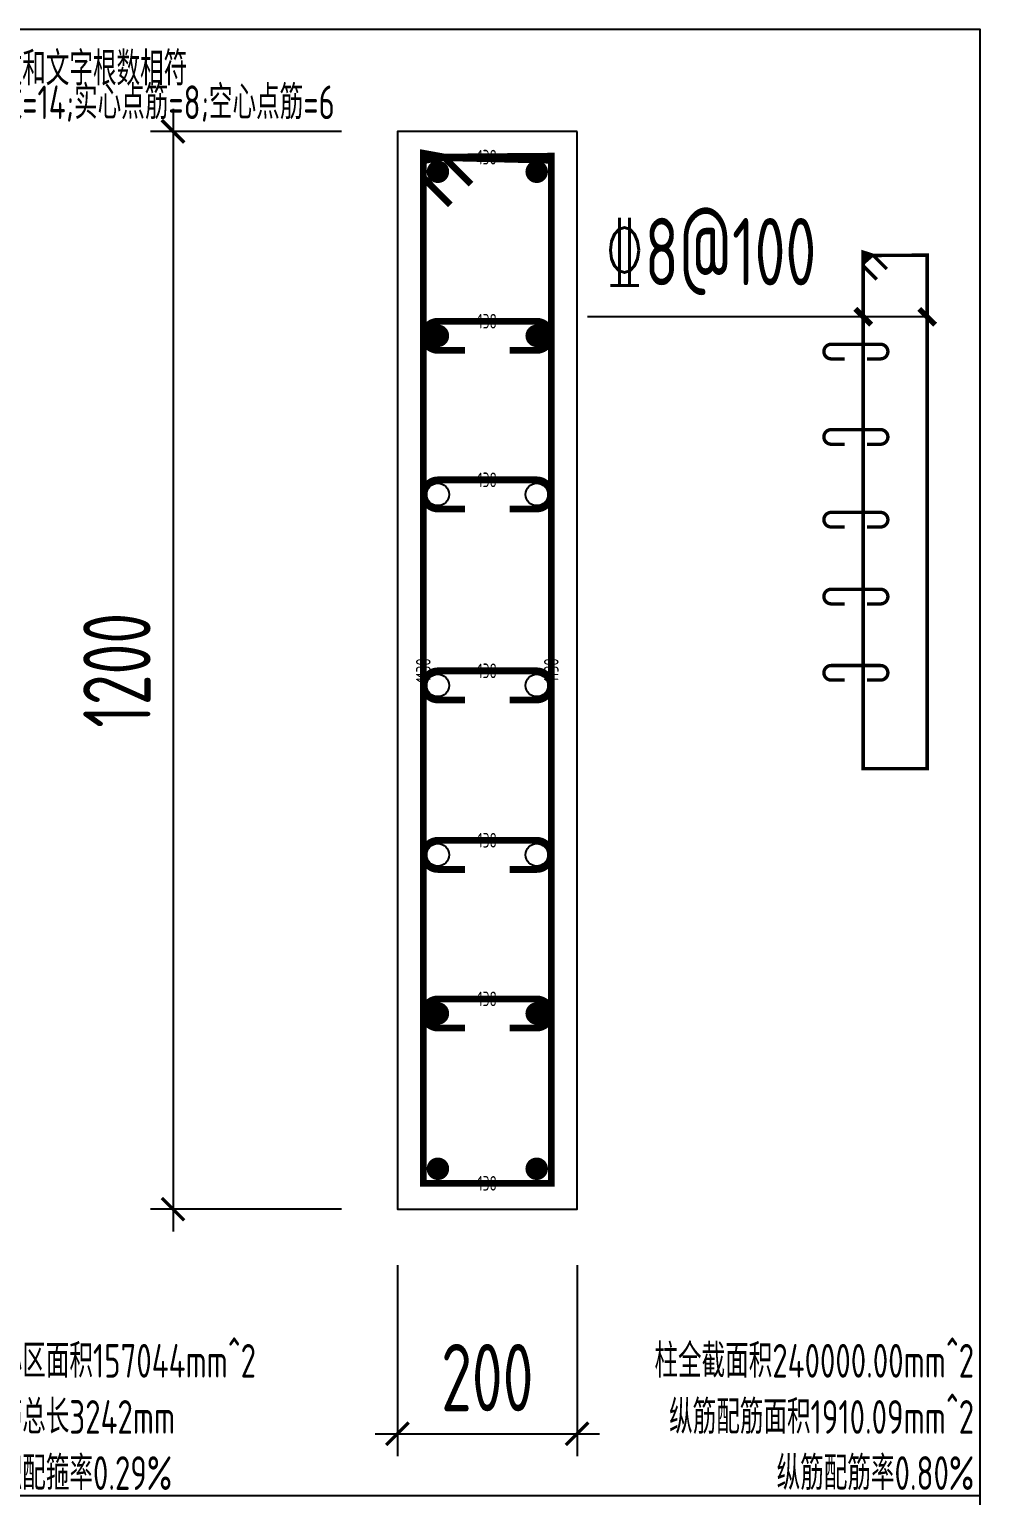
# Model space of a CAD drawing. Extents: x -1058961 to 23600, y -449123 to 2751847.
# Drawn here: x -389936 to -385702, y -214444 to -207914 of the extents above; entities that cross this region are included whole.
import ezdxf
from ezdxf.enums import TextEntityAlignment as Align

# ---------------------------------------------------------------- set-up
doc = ezdxf.new("R2010")
doc.units = 0
doc.header["$LTSCALE"] = 1000
doc.layers.get('0').update_dxf_attribs({"linetype": 'CONTINUOUS'})
doc.layers.get('DEFPOINTS').update_dxf_attribs({"linetype": 'CONTINUOUS'})
for name, color, linetype in [('COLU_DE_DIM', 3, 'CONTINUOUS'), ('COLU_DE_TH', 7, 'CONTINUOUS'), ('LABEL', 1, 'CONTINUOUS'), ('LINK', 6, 'CONTINUOUS'), ('LINK-INDEX', 6, 'CONTINUOUS'), ('REIN', 6, 'CONTINUOUS'), ('TAB', 7, 'CONTINUOUS'), ('TEXT25', 2, 'CONTINUOUS')]:
    doc.layers.add(name, color=color, linetype=linetype)
doc.layers.add('箍筋长度', color=3, linetype='CONTINUOUS', plot=False)
doc.layers.add('配箍校核', color=34, linetype='CONTINUOUS', plot=False)
doc.styles.add('BW_Rein', font='Tssdeng.shx', dxfattribs={"width": 0.7, "bigfont": 'hztxt.shx'})
doc.styles.add('TSSD_DIMENSION', font='Tssdeng.shx', dxfattribs={"width": 0.7, "bigfont": 'tssdchn.shx'})
doc.styles.add('TSSD_REIN', font='tssdeng.shx', dxfattribs={"width": 0.7, "height": 300, "bigfont": 'tssdchn.shx'})
doc.dimstyles.new('TSSD_25_100', dxfattribs={"dimtxt": 300, "dimasz": 100, "dimexe": 100, "dimexo": 250, "dimgap": 100, "dimtad": 1, "dimdec": 0, "dimlfac": 0.25, "dimzin": 0, "dimdsep": 46, "dimtxsty": 'TSSD_DIMENSION', "dimblk": 'ARCHTICK', "dimcen": 0, "dimdle": 100, "dimclrt": 7, "dimadec": 0, "dimazin": 0, "dimtfac": 1, "dimtdec": 0, "dimtix": 1, "dimtmove": 2, "dimatfit": 3, "dimldrblk": 'ARCHTICK', "dimfxl": 0, "dimtolj": 1, "dimtzin": 0, "dimarcsym": 0})

# ---------------------------------------------------------------- blocks, each defined once
blk = doc.blocks.new('_ArchTick')
at = {"color": 0, "linetype": 'ByBlock', "const_width": 0.15}
blk.add_lwpolyline([(-0.5, -0.5), (0.5, 0.5)], dxfattribs=at)
blk = doc.blocks.new('*D3209')
at = {"layer": 'COLU_DE_DIM', "color": 0, "lineweight": -2}
for p, q in [((-389295.5712535606, -208268.5878033827), (-389295.5712535606, -213268.5878033948)), ((-388545.5712535606, -208368.5878033827), (-389395.5712535606, -208368.5878033827)), ((-388545.5712535606, -213168.5878033948), (-389395.5712535606, -213168.5878033948))]:
    blk.add_line(p, q, dxfattribs=at)
at = {"layer": 'DEFPOINTS', "color": 0}
for p in [(-388295.5712535606, -208368.5878033827), (-389295.5712535606, -213168.5878033948), (-388295.5712535606, -213168.5878033948)]:
    blk.add_point(p, dxfattribs=at)
at = {"layer": 'COLU_DE_DIM', "color": 0, "lineweight": -2, "xscale": 100, "yscale": 100, "zscale": 100}
for p, rotation in [((-389295.5712535606, -208368.5878033827), 90), ((-389295.5712535606, -213168.5878033948), 270)]:
    blk.add_blockref('_ArchTick', p, dxfattribs=dict(at, rotation=rotation))
at = {"layer": 'COLU_DE_DIM', "color": 7, "insert": (-389545.5712535605, -210768.5878033888), "char_height": 300, "attachment_point": 5, "rotation": 90, "style": 'TSSD_DIMENSION'}
blk.add_mtext('\\A1;1200', dxfattribs=at)
blk = doc.blocks.new('*D3210')
at = {"layer": 'COLU_DE_DIM', "color": 0, "lineweight": -2}
for p, q in [((-388295.5712535606, -213418.5878033948), (-388295.5712535606, -214268.5878033948)), ((-387495.5712535355, -213418.5878033948), (-387495.5712535355, -214268.5878033948)), ((-388395.5712535606, -214168.5878033948), (-387395.5712535355, -214168.5878033948))]:
    blk.add_line(p, q, dxfattribs=at)
at = {"layer": 'DEFPOINTS', "color": 0}
for p in [(-388295.5712535606, -213168.5878033948), (-387495.5712535355, -213168.5878033948), (-387495.5712535355, -214168.5878033948)]:
    blk.add_point(p, dxfattribs=at)
at = {"layer": 'COLU_DE_DIM', "color": 0, "lineweight": -2, "xscale": 100, "yscale": 100, "zscale": 100, "rotation": 180}
blk.add_blockref('_ArchTick', (-388295.5712535606, -214168.5878033948), dxfattribs=at)
at = {"layer": 'COLU_DE_DIM', "color": 0, "lineweight": -2, "xscale": 100, "yscale": 100, "zscale": 100}
blk.add_blockref('_ArchTick', (-387495.5712535355, -214168.5878033948), dxfattribs=at)
at = {"layer": 'COLU_DE_DIM', "color": 7, "insert": (-387895.571253548, -213918.5878033948), "char_height": 300, "attachment_point": 5, "style": 'TSSD_DIMENSION'}
blk.add_mtext('\\A1;200', dxfattribs=at)

msp = doc.modelspace()

# ---------------------------------------------------------------- linework, layer by layer
at = {"layer": 'COLU_DE_TH'}
msp.add_lwpolyline([(-387495.5712535355, -208368.5878033827), (-388295.5712535606, -208368.5878033333), (-388295.5712535508, -213168.5878033948), (-387495.5712535508, -213168.5878033948), (-387495.5712535355, -208368.5878033827)], close=True, dxfattribs=at)
at = {"layer": 'LABEL'}
msp.add_line((-385936.2674327407, -209194.4637285966), (-387448.7674327401, -209194.4637285988), dxfattribs=at)
at = {"layer": 'LABEL', "const_width": 25}
for points in [[(-386185.9009197404, -209229.8200917605), (-386256.6509197404, -209159.1091542605)], [(-385900.9009197404, -209229.8200917605), (-385971.6509197404, -209159.1091542605)]]:
    msp.add_lwpolyline(points, dxfattribs=at)
at = {"layer": 'LINK', "const_width": 30}
msp.add_lwpolyline([(-388060.5712535868, -208695.5116848463), (-388180.5712535694, -208575.5116848289), (-388180.5712535619, -208483.587803316), (-387610.5712535287, -208483.5878033511), (-387610.5712535431, -213053.5878033977), (-388180.5712535566, -213053.5878033978), (-388180.5712535619, -208483.587803316), (-388088.6473720403, -208483.5878033263), (-387968.6473720577, -208603.5878033437)], dxfattribs=at)
for points in [[(-387795.571253538, -209344.227223722), (-387675.571253538, -209344.227223722, 1), (-387675.571253538, -209214.227223722), (-388115.5712535489, -209214.227223722, 1), (-388115.5712535489, -209344.227223722), (-387995.5712535489, -209344.227223722)], [(-387795.5712535397, -210050.5604535194), (-387675.5712535397, -210050.5604535194, 1), (-387675.5712535397, -209920.5604535194), (-388115.5712535506, -209920.5604535194, 1), (-388115.5712535506, -210050.5604535194), (-387995.5712535506, -210050.5604535194)], [(-387795.5712535429, -210901.0815004316), (-387675.5712535429, -210901.0815004316, 1), (-387675.5712535429, -210771.0815004316), (-388115.5712535538, -210771.0815004316, 1), (-388115.5712535538, -210901.0815004316), (-387995.5712535538, -210901.0815004316)], [(-387795.5712535429, -211655.7682904986), (-387675.5712535429, -211655.7682904986, 1), (-387675.5712535429, -211525.7682904986), (-388115.5712535538, -211525.7682904986, 1), (-388115.5712535538, -211655.7682904986), (-387995.5712535538, -211655.7682904986)], [(-387795.5712535447, -212362.101520296), (-387675.5712535447, -212362.101520296, 1), (-387675.5712535447, -212232.101520296), (-388115.5712535556, -212232.101520296, 1), (-388115.5712535556, -212362.101520296), (-387995.5712535556, -212362.101520296)]]:
    msp.add_lwpolyline(points, format="xyb", dxfattribs=at)
at = {"layer": 'LINK-INDEX', "const_width": 15.00000095367432}
msp.add_lwpolyline([(-386161.2674328228, -209027.6850867693), (-386221.2674327581, -208967.6850867046), (-386221.2674327483, -208921.7231456864), (-385936.2674327398, -208921.7231457039), (-385936.2674327471, -211206.72314575), (-386221.2674327457, -211206.72314575), (-386221.2674327483, -208921.7231456864), (-386175.3054916773, -208921.7231457229), (-386115.305491742, -208981.7231457876)], dxfattribs=at)
for points in [[(-386203.7674327291, -209381.7914855895), (-386143.7674327291, -209381.7914855895, 1), (-386143.7674327291, -209316.7914855895), (-386363.7674327345, -209316.7914855895, 1), (-386363.7674327345, -209381.7914855895), (-386303.7674327345, -209381.7914855895)], [(-386203.7674327291, -209761.9315349539), (-386143.7674327291, -209761.9315349539, 1), (-386143.7674327291, -209696.9315349539), (-386363.7674327345, -209696.9315349539, 1), (-386363.7674327345, -209761.9315349539), (-386303.7674327345, -209761.9315349539)], [(-386203.7674327291, -210130.4625958642), (-386143.7674327291, -210130.4625958642, 1), (-386143.7674327291, -210065.4625958642), (-386363.7674327345, -210065.4625958642, 1), (-386363.7674327345, -210130.4625958642), (-386303.7674327345, -210130.4625958642)], [(-386203.7674327291, -210472.8796664826), (-386143.7674327291, -210472.8796664826, 1), (-386143.7674327291, -210407.8796664826), (-386363.7674327345, -210407.8796664826, 1), (-386363.7674327345, -210472.8796664826), (-386303.7674327345, -210472.8796664826)], [(-386203.7674327291, -210812.3935994548), (-386143.7674327291, -210812.3935994548, 1), (-386143.7674327291, -210747.3935994548), (-386363.7674327345, -210747.3935994548, 1), (-386363.7674327345, -210812.3935994548), (-386303.7674327345, -210812.3935994548)]]:
    msp.add_lwpolyline(points, format="xyb", dxfattribs=at)
at = {"layer": 'REIN', "const_width": 50}
for points in [[(-388115.5712535586, -208523.5878033338, 1), (-388115.5712535586, -208573.5878033338, 1), (-388115.5712535586, -208523.5878033338)], [(-387675.5712535299, -208523.5878033608, 1), (-387675.5712535299, -208573.5878033608, 1), (-387675.5712535299, -208523.5878033608)], [(-388115.5712535667, -209254.227223695, 1), (-388115.5712535667, -209304.227223695, 1), (-388115.5712535667, -209254.227223695)], [(-387675.571253538, -209254.227223722, 1), (-387675.571253538, -209304.227223722, 1), (-387675.571253538, -209254.227223722)], [(-388115.5712535556, -212272.101520296, 1), (-388115.5712535556, -212322.101520296, 1), (-388115.5712535556, -212272.101520296)], [(-387675.5712535447, -212272.101520296, 1), (-387675.5712535447, -212322.101520296, 1), (-387675.5712535447, -212272.101520296)], [(-388115.5712535538, -212963.5878034134, 1), (-388115.5712535538, -213013.5878034134, 1), (-388115.5712535538, -212963.5878034134)], [(-387675.5712535429, -212963.5878034134, 1), (-387675.5712535429, -213013.5878034134, 1), (-387675.5712535429, -212963.5878034134)]]:
    msp.add_lwpolyline(points, format="xyb", close=True, dxfattribs=at)
at = {"layer": 'REIN'}
for centre in [(-388115.5711991905, -209985.5604534981), (-387675.5711991878, -209985.5604534974), (-388115.5711991937, -210836.0815004102), (-387675.5711991932, -210836.0815004076), (-388115.5711991937, -211590.7682904773), (-387675.5711991932, -211590.7682904747)]:
    msp.add_circle(centre, 50, dxfattribs=at)
at = {"layer": 'TAB'}
msp.add_lwpolyline([(-390202.3272901527, -207914.2477883502), (-385702.3272900912, -207914.2477883502), (-385702.3272900912, -218443.7975754967), (-390202.3272901527, -218443.7975754967), (-390202.3272901527, -207914.2477883502), (-390202.3272901527, -214443.7975754967), (-385702.3272900912, -214443.7975754967), (-385702.3272900912, -215443.7975754967), (-390202.3272901527, -215443.7975754967), (-390202.3272901527, -216443.7975754967), (-385702.3272900912, -216443.7975754967), (-385702.3272900912, -217443.7975754967), (-390202.3272901527, -217443.7975754967)], dxfattribs=at)

# ---------------------------------------------------------------- texts
at = {"layer": 'TEXT25', "color": 1, "style": 'TSSD_REIN', "width": 0.7}
msp.add_text('%%1328@100', height=300, dxfattribs=at).set_placement((-387374.1520481249, -209144.4637285973), align=Align.BOTTOM_LEFT)
at = {"layer": '箍筋长度', "style": 'BW_Rein', "width": 0.7}
for s, rotation, p in [('138', 359.9999999964649, (-387895.5712535481, -208483.5878033336)), ('1138', 90.0000000000653, (-388180.5712535593, -210768.5878033676)), ('1138', 89.99999999981797, (-387610.5712535359, -210768.5878033852))]:
    msp.add_text(s, height=65, rotation=rotation, dxfattribs=at).set_placement(p, align=Align.MIDDLE_CENTER)
for p in [(-387895.5712535485, -209214.227223722), (-387895.571253549, -209920.5604535194), (-387895.5712535494, -210771.0815004316), (-387895.5712535499, -211525.7682904986), (-387895.5712535502, -212232.101520296), (-387895.5712535508, -213053.5878033978)]:
    msp.add_text('138', height=65, dxfattribs=at).set_placement(p, align=Align.MIDDLE_CENTER)
at = {"layer": '配箍校核', "style": 'BW_Rein', "width": 0.7}
for s, p in [('点数和文字根数相符', (-390177.3272901527, -208164.2477883502)), ('总数=14;实心点筋=8;空心点筋=6', (-390177.3272901527, -208314.2477883502)), ('核心区面积157044mm^ 2', (-390177.3272901527, -213918.7975754967)), ('箍筋总长3242mm', (-390177.3272901527, -214168.7975754967)), ('体积配箍率0.29%', (-390177.3272901527, -214418.7975754967))]:
    msp.add_text(s, height=150, dxfattribs=at).set_placement(p)
for s, p in [('柱全截面积240000.00mm^ 2', (-385727.3272900912, -213918.7975754967)), ('纵筋配筋面积1910.09mm^ 2', (-385727.3272900912, -214168.7975754967)), ('纵筋配筋率0.80%', (-385727.3272900912, -214418.7975754967))]:
    msp.add_text(s, height=150, dxfattribs=at).set_placement(p, align=Align.RIGHT)

# ---------------------------------------------------------------- dimensions: what is measured, and where the dimension line sits
at = {"layer": 'COLU_DE_DIM'}
for base, p1, p2, angle, picture, middle in [((-389295.5712535606, -213168.5878033948), (-388295.5712535606, -208368.5878033827), (-388295.5712535606, -213168.5878033948), 270, '*D3209', (-389545.5712535605, -210768.5878033888)), ((-387495.5712535355, -214168.5878033948), (-388295.5712535606, -213168.5878033948), (-387495.5712535355, -213168.5878033948), 359.9999998932783, '*D3210', (-387895.571253548, -213918.5878033948))]:
    dim = msp.add_linear_dim(base=base, p1=p1, p2=p2, angle=angle, dimstyle='TSSD_25_100', dxfattribs=at)
    dim.commit()
    dim.dimension.update_dxf_attribs({"geometry": picture, "text_midpoint": middle})

doc.saveas('drawing.dxf')
